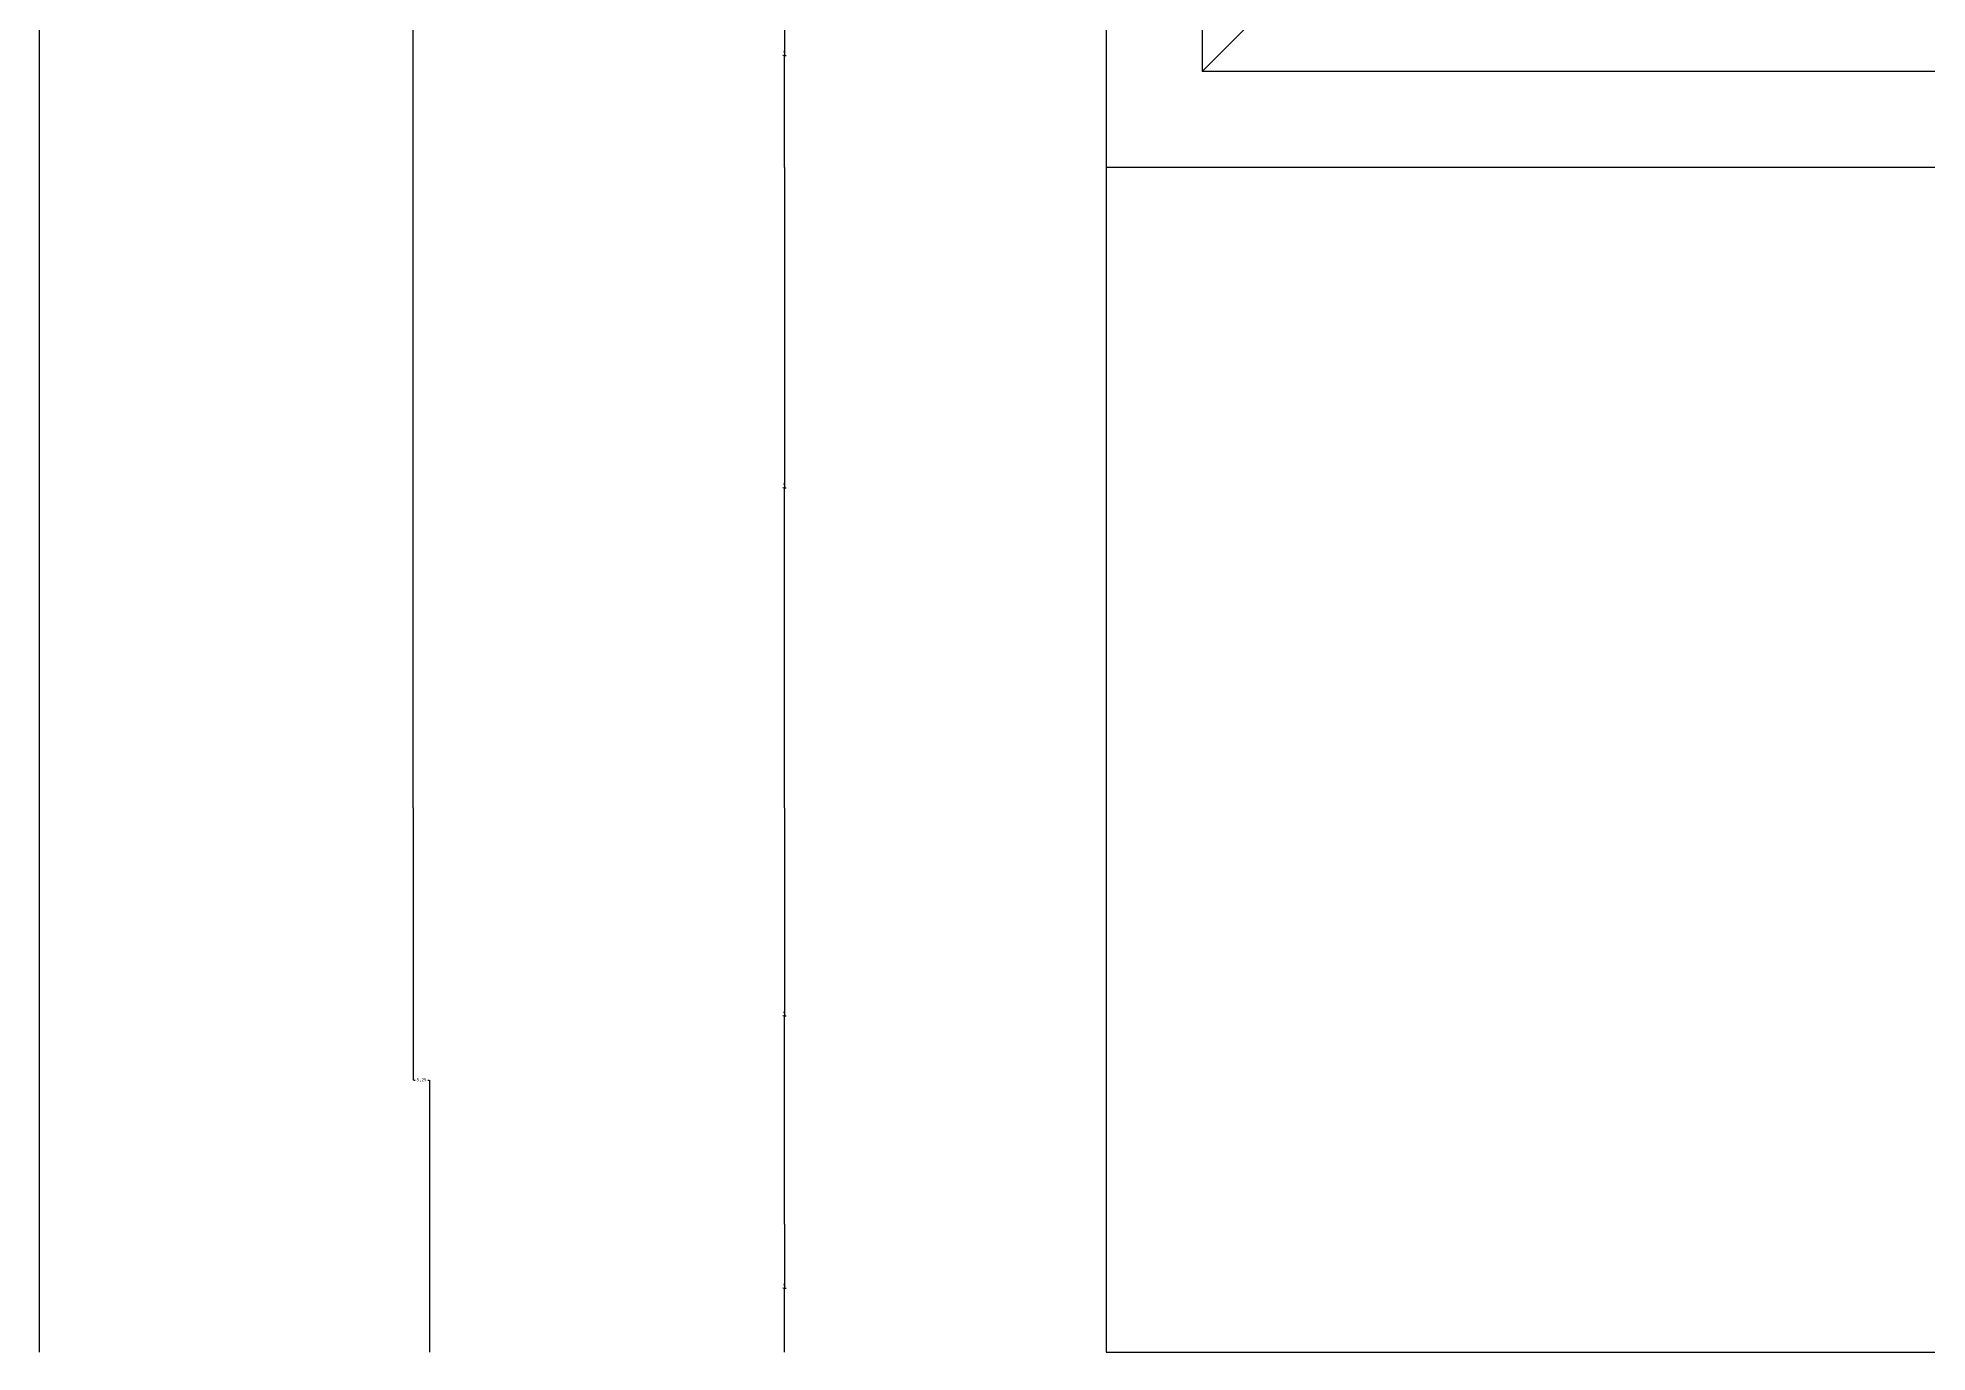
# Model space of a CAD drawing. Header units: metres. Extents: x 257 to 5327, y 365 to 7077.
# Drawn here: x 257 to 847, y 2957 to 3367 of the extents above; entities that cross this region are included whole.
import ezdxf

# ---------------------------------------------------------------- set-up
doc = ezdxf.new("R2010")
doc.units = ezdxf.units.M
doc.layers.add('4', color=4, linetype='Continuous')
doc.layers.add('DIM', color=3, linetype='Continuous')
doc.dimstyles.get("Standard").update_dxf_attribs({"dimtxt": 2.5, "dimasz": 2.5, "dimexe": 1.25, "dimexo": 0.625, "dimtad": 1, "dimcen": 2.5, "dimazin": 3, "dimtfac": 1, "dimtmove": 0, "dimatfit": 3})

# ---------------------------------------------------------------- blocks, each defined once
blk = doc.blocks.new('*D2')
for p, q in [((489.83, 3396.96), (489.83, 3361.96)), ((489.58, 3361.96), (489.33, 3361.96)), ((489.83, 3326.96), (489.83, 3361.96)), ((489.83, 3361.96), (489.83, 3361.96)), ((490.08, 3361.96), (490.33, 3361.96))]:
    blk.add_line(p, q)
at = {"layer": 'Defpoints'}
for p in [(489.83, 3396.96), (489.83, 3361.96), (489.83, 3326.96)]:
    blk.add_point(p, dxfattribs=at)
at = {"layer": 'DIM', "insert": (489.83, 3363.085), "char_height": 1, "attachment_point": 5}
blk.add_mtext('0', dxfattribs=at)
blk = doc.blocks.new('*D4')
for p, q in [((379.07, 5566.96), (379.07, 4346.96)), ((374.445, 4346.96), (373.57, 4346.96)), ((373.82, 3126.96), (373.82, 4346.96)), ((379.32, 4346.96), (378.445, 4346.96))]:
    blk.add_line(p, q)
at = {"layer": 'Defpoints'}
for p in [(379.07, 5566.96), (379.07, 4346.96), (373.82, 3126.96)]:
    blk.add_point(p, dxfattribs=at)
at = {"layer": 'DIM', "insert": (376.445, 4346.96), "char_height": 1, "attachment_point": 5}
blk.add_mtext('5,25', dxfattribs=at)
blk = doc.blocks.new('*D5')
for p, q in [((257.07, 6666.96), (257.07, 4811.96)), ((256.82, 4811.96), (256.57, 4811.96)), ((257.07, 2956.96), (257.07, 4811.96)), ((257.07, 4811.96), (257.07, 4811.96)), ((257.32, 4811.96), (257.57, 4811.96))]:
    blk.add_line(p, q)
at = {"layer": 'Defpoints'}
for p in [(257.07, 6666.96), (257.07, 4811.96), (257.07, 2956.96)]:
    blk.add_point(p, dxfattribs=at)
at = {"layer": 'DIM', "insert": (257.07, 4813.085), "char_height": 1, "attachment_point": 5}
blk.add_mtext('0', dxfattribs=at)
blk = doc.blocks.new('*D19')
for p, q in [((489.83, 3126.96), (489.83, 3061.96)), ((489.58, 3061.96), (489.33, 3061.96)), ((489.83, 2996.96), (489.83, 3061.96)), ((489.83, 3061.96), (489.83, 3061.96)), ((490.08, 3061.96), (490.33, 3061.96))]:
    blk.add_line(p, q)
at = {"layer": 'Defpoints'}
for p in [(489.83, 3126.96), (489.83, 3061.96), (489.83, 2996.96)]:
    blk.add_point(p, dxfattribs=at)
at = {"layer": 'DIM', "insert": (489.83, 3063.085), "char_height": 1, "attachment_point": 5}
blk.add_mtext('0', dxfattribs=at)
blk = doc.blocks.new('*D20')
for p, q in [((373.82, 3126.96), (373.82, 3041.96)), ((374.07, 3041.96), (374.445, 3041.96)), ((378.445, 3041.96), (378.82, 3041.96)), ((379.07, 2956.96), (379.07, 3041.96))]:
    blk.add_line(p, q)
at = {"layer": 'Defpoints'}
for p in [(373.82, 3126.96), (373.82, 3041.96), (379.07, 2956.96)]:
    blk.add_point(p, dxfattribs=at)
at = {"layer": 'DIM', "insert": (376.445, 3041.96), "char_height": 1, "attachment_point": 5}
blk.add_mtext('5,25', dxfattribs=at)
blk = doc.blocks.new('*D21')
for p, q in [((489.83, 3326.96), (489.83, 3226.96)), ((489.58, 3226.96), (489.33, 3226.96)), ((489.83, 3126.96), (489.83, 3226.96)), ((489.83, 3226.96), (489.83, 3226.96)), ((490.08, 3226.96), (490.33, 3226.96))]:
    blk.add_line(p, q)
at = {"layer": 'Defpoints'}
for p in [(489.83, 3326.96), (489.83, 3226.96), (489.83, 3126.96)]:
    blk.add_point(p, dxfattribs=at)
at = {"layer": 'DIM', "insert": (489.83, 3228.085), "char_height": 1, "attachment_point": 5}
blk.add_mtext('0', dxfattribs=at)
blk = doc.blocks.new('*D22')
for p, q in [((489.83, 2996.96), (489.83, 2976.96)), ((489.58, 2976.96), (489.33, 2976.96)), ((489.83, 2956.96), (489.83, 2976.96)), ((489.83, 2976.96), (489.83, 2976.96)), ((490.08, 2976.96), (490.33, 2976.96))]:
    blk.add_line(p, q)
at = {"layer": 'Defpoints'}
for p in [(489.83, 2996.96), (489.83, 2976.96), (489.83, 2956.96)]:
    blk.add_point(p, dxfattribs=at)
at = {"layer": 'DIM', "insert": (489.83, 2978.085), "char_height": 1, "attachment_point": 5}
blk.add_mtext('0', dxfattribs=at)

msp = doc.modelspace()

# ---------------------------------------------------------------- linework, layer by layer
at = {"layer": '4'}
for p, q in [((620.32, 6217.08), (620.32, 3356.96)), ((590.32, 6187.08), (590.32, 2956.96)), ((860.32, 3356.96), (620.32, 3356.96)), ((860.32, 3326.96), (590.32, 3326.96)), ((590.32, 2956.96), (3530.32, 2956.96))]:
    msp.add_line(p, q, dxfattribs=at)
at = {"layer": 'DIM'}
msp.add_line((660.32, 3396.96), (620.32, 3356.96), dxfattribs=at)

# ---------------------------------------------------------------- dimensions: what is measured, and where the dimension line sits
for base, p1, p2, picture, middle in [((257.07, 4811.96), (257.07, 2956.96), (257.07, 6666.96), '*D5', (257.07, 4813.085)), ((379.07, 4346.96), (379.07, 5566.96), (373.82, 3126.96), '*D4', (376.445, 4346.96)), ((489.83, 3361.96), (489.83, 3396.96), (489.83, 3326.96), '*D2', (489.83, 3363.085)), ((489.83, 3226.96), (489.83, 3326.96), (489.83, 3126.96), '*D21', (489.83, 3228.085)), ((373.82, 3041.96), (373.82, 3126.96), (379.07, 2956.96), '*D20', (376.445, 3041.96)), ((489.83, 3061.96), (489.83, 3126.96), (489.83, 2996.96), '*D19', (489.83, 3063.085)), ((489.83, 2976.96), (489.83, 2996.96), (489.83, 2956.96), '*D22', (489.83, 2978.085))]:
    dim = msp.add_linear_dim(base=base, p1=p1, p2=p2, dimstyle='Standard', dxfattribs=at)
    dim.commit()
    dim.dimension.update_dxf_attribs({"geometry": picture, "text_midpoint": middle})

doc.saveas('drawing.dxf')
